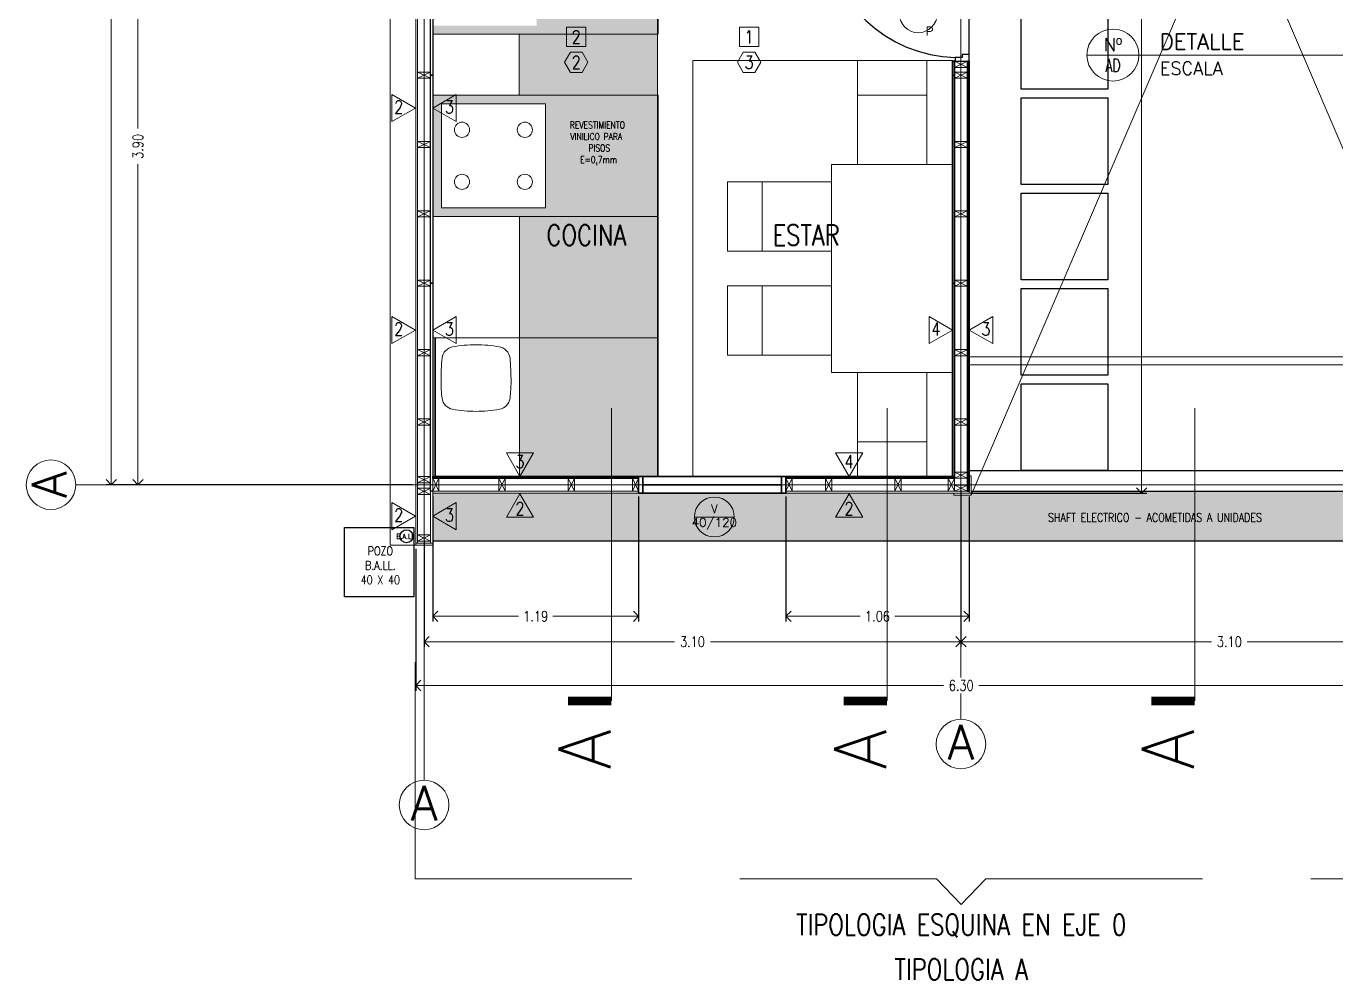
# Model space of a CAD drawing. Header units: metres. Extents: x -2 to 612, y -64 to 156.
# Drawn here: x 455.2 to 462.76, y 20.44 to 25.94 of the extents above; entities that cross this region are included whole.
import ezdxf
from ezdxf.enums import TextEntityAlignment as Align

# ---------------------------------------------------------------- set-up
doc = ezdxf.new("R2010")
doc.units = ezdxf.units.M
doc.header["$LTSCALE"] = 5
doc.header["$MEASUREMENT"] = 0
doc.linetypes.add('CENTER', pattern=[2, 1.25, -0.25, 0.25, -0.25])
doc.linetypes.add('HIDDEN', pattern=[0.375, 0.25, -0.125])
doc.layers.get('0').update_dxf_attribs({"color": 30})
doc.layers.get('DEFPOINTS').update_dxf_attribs({"color": 210})
doc.layers.add('_AUX', color=210, linetype='Continuous', lineweight=18, plot=False)
for name, color, linetype, lineweight in [('A-ANNO-DIMS', 3, 'Continuous', 18), ('A-ANNO-SYMB', 3, 'Continuous', 18), ('A-ANNO-TEXT', 3, 'Continuous', 18), ('A-DETL-MBND', 3, 'Continuous', 18), ('A-DETL-MCUT', 4, 'Continuous', 25), ('A-DOOR-FULL', 4, 'Continuous', 25), ('A-DOOR-SYMB', 3, 'Continuous', 18), ('A-ELEV-IDEN', 3, 'Continuous', 18), ('A-ELEV-MBE1', 7, 'Continuous', 35), ('A-ELEV-MBE2', 4, 'Continuous', 25), ('A-FLOR-PATT', 8, 'Continuous', 18), ('A-FURN', 8, 'Continuous', 18), ('A-SECT-MCUT', 7, 'Continuous', 35), ('A-WALL-PATT', 8, 'Continuous', 18), ('A-WALL-STUD', 3, 'Continuous', 18)]:
    doc.layers.add(name, color=color, linetype=linetype, lineweight=lineweight)
doc.styles.add('E-ROMANS', font='romans.shx', dxfattribs={"width": 0.8})
doc.dimstyles.new('E-0050_ARW_12', dxfattribs={"dimscale": 0.001, "dimtxt": 60, "dimasz": 60, "dimexe": 30, "dimexo": 20, "dimgap": 30, "dimtad": 0, "dimzin": 0, "dimdsep": 46, "dimtxsty": 'E-ROMANS', "dimblk": 'OPEN90', "dimcen": 30, "dimclrd": 256, "dimclre": 256, "dimclrt": 256, "dimadec": 0, "dimazin": 0, "dimtfac": 1, "dimtmove": 1, "dimatfit": 3, "dimldrblk": 'OPEN90', "dimfxl": 1, "dimtfill": 1, "dimtolj": 1, "dimtzin": 0, "dimlwd": -1, "dimarcsym": 0})

# ---------------------------------------------------------------- blocks, each defined once
blk = doc.blocks.new('_Open90')
at = {"color": 0, "linetype": 'ByBlock', "lineweight": -2}
for p, q in [((0, 0), (-1, 0)), ((-0.5, 0.5), (0, 0)), ((0, 0), (-0.5, -0.5))]:
    blk.add_line(p, q, dxfattribs=at)
blk = doc.blocks.new('*D1153')
at = {"layer": 'A-ANNO-DIMS', "lineweight": -2, "transparency": 16777216}
for p, q in [((460.6625, 30.2495), (461.6673, 30.2495)), ((460.6625, 23.2505), (461.6673, 23.2505))]:
    blk.add_line(p, q, dxfattribs=at)
at = {"layer": 'A-ANNO-DIMS', "transparency": 16777216}
for p, q in [((461.6373, 30.1895), (461.6373, 26.8532)), ((461.6373, 23.3105), (461.6373, 26.6469))]:
    blk.add_line(p, q, dxfattribs=at)
at = {"layer": 'DEFPOINTS', "color": 0, "transparency": 16777216}
for p in [(460.6425, 30.2495), (461.6373, 30.2495), (460.6425, 23.2505)]:
    blk.add_point(p, dxfattribs=at)
at = {"layer": 'A-ANNO-DIMS', "transparency": 16777216, "xscale": 0.06, "yscale": 0.06, "zscale": 0.06}
for p, rotation in [((461.6373, 30.2495), 90), ((461.6373, 23.2505), 270)]:
    blk.add_blockref('_Open90', p, dxfattribs=dict(at, rotation=rotation))
at = {"layer": 'A-ANNO-DIMS', "transparency": 16777216, "insert": (461.6373, 26.75), "char_height": 0.06, "attachment_point": 5, "rotation": 90, "style": 'E-ROMANS', "bg_fill": 3, "box_fill_scale": 1.25, "bg_fill_color": 256, "bg_fill_true_color": 13158600, "bg_fill_transparency": 0}
blk.add_mtext('\\A1;7.00', dxfattribs=at)
blk = doc.blocks.new('*D701')
at = {"layer": 'A-ANNO-DIMS', "lineweight": -2, "transparency": 16777216}
for p, q in [((460.595, 23.2665), (460.595, 22.3638)), ((457.498, 22.9785), (457.498, 22.3638))]:
    blk.add_line(p, q, dxfattribs=at)
at = {"layer": 'A-ANNO-DIMS', "transparency": 16777216}
for p, q in [((457.558, 22.3938), (458.9434, 22.3938)), ((460.535, 22.3938), (459.1497, 22.3938))]:
    blk.add_line(p, q, dxfattribs=at)
at = {"layer": 'DEFPOINTS', "color": 0, "transparency": 16777216}
for p in [(460.595, 23.2865), (457.498, 22.9985), (460.595, 22.3938)]:
    blk.add_point(p, dxfattribs=at)
at = {"layer": 'A-ANNO-DIMS', "transparency": 16777216, "xscale": 0.06, "yscale": 0.06, "zscale": 0.06, "rotation": 180}
blk.add_blockref('_Open90', (457.498, 22.3938), dxfattribs=at)
at = {"layer": 'A-ANNO-DIMS', "transparency": 16777216, "xscale": 0.06, "yscale": 0.06, "zscale": 0.06}
blk.add_blockref('_Open90', (460.595, 22.3938), dxfattribs=at)
at = {"layer": 'A-ANNO-DIMS', "transparency": 16777216, "insert": (459.0465, 22.3938), "char_height": 0.06, "attachment_point": 5, "style": 'E-ROMANS', "bg_fill": 3, "box_fill_scale": 1.25, "bg_fill_color": 256, "bg_fill_true_color": 13158600, "bg_fill_transparency": 0}
blk.add_mtext('\\A1;3.10', dxfattribs=at)
blk = doc.blocks.new('*D702')
at = {"layer": 'A-ANNO-DIMS', "lineweight": -2, "transparency": 16777216}
for p, q in [((460.595, 23.2665), (460.595, 22.3638)), ((463.692, 22.9785), (463.692, 22.3638))]:
    blk.add_line(p, q, dxfattribs=at)
at = {"layer": 'A-ANNO-DIMS', "transparency": 16777216}
for p, q in [((460.655, 22.3938), (462.0404, 22.3938)), ((463.632, 22.3938), (462.2467, 22.3938))]:
    blk.add_line(p, q, dxfattribs=at)
at = {"layer": 'DEFPOINTS', "color": 0, "transparency": 16777216}
for p in [(460.595, 23.2865), (463.692, 22.9985), (463.692, 22.3938)]:
    blk.add_point(p, dxfattribs=at)
at = {"layer": 'A-ANNO-DIMS', "transparency": 16777216, "xscale": 0.06, "yscale": 0.06, "zscale": 0.06, "rotation": 180}
blk.add_blockref('_Open90', (460.595, 22.3938), dxfattribs=at)
at = {"layer": 'A-ANNO-DIMS', "transparency": 16777216, "xscale": 0.06, "yscale": 0.06, "zscale": 0.06}
blk.add_blockref('_Open90', (463.692, 22.3938), dxfattribs=at)
at = {"layer": 'A-ANNO-DIMS', "transparency": 16777216, "insert": (462.1435, 22.3938), "char_height": 0.06, "attachment_point": 5, "style": 'E-ROMANS', "bg_fill": 3, "box_fill_scale": 1.25, "bg_fill_color": 256, "bg_fill_true_color": 13158600, "bg_fill_transparency": 0}
blk.add_mtext('\\A1;3.10', dxfattribs=at)
blk = doc.blocks.new('*D1608')
at = {"layer": 'A-ANNO-DIMS', "lineweight": -2, "transparency": 16777216}
for p, q in [((457.4495, 22.9305), (457.4495, 22.1113)), ((463.7445, 22.2557), (463.7445, 22.1113))]:
    blk.add_line(p, q, dxfattribs=at)
at = {"layer": 'A-ANNO-DIMS', "transparency": 16777216}
for p, q in [((457.5095, 22.1413), (460.495, 22.1413)), ((463.6845, 22.1413), (460.699, 22.1413))]:
    blk.add_line(p, q, dxfattribs=at)
at = {"layer": 'DEFPOINTS', "color": 0, "transparency": 16777216}
for p in [(457.4495, 22.9505), (463.7445, 22.2757), (457.4495, 22.1413)]:
    blk.add_point(p, dxfattribs=at)
at = {"layer": 'A-ANNO-DIMS', "transparency": 16777216, "xscale": 0.06, "yscale": 0.06, "zscale": 0.06, "rotation": 180}
blk.add_blockref('_Open90', (457.4495, 22.1413), dxfattribs=at)
at = {"layer": 'A-ANNO-DIMS', "transparency": 16777216, "xscale": 0.06, "yscale": 0.06, "zscale": 0.06}
blk.add_blockref('_Open90', (463.7445, 22.1413), dxfattribs=at)
at = {"layer": 'A-ANNO-DIMS', "transparency": 16777216, "insert": (460.597, 22.1413), "char_height": 0.06, "attachment_point": 5, "style": 'E-ROMANS', "bg_fill": 3, "box_fill_scale": 1.25, "bg_fill_color": 256, "bg_fill_true_color": 13158600, "bg_fill_transparency": 0}
blk.add_mtext('\\A1;6.30', dxfattribs=at)
blk = doc.blocks.new('*D1569')
at = {"layer": 'A-ANNO-DIMS', "lineweight": -2, "transparency": 16777216}
for p, q in [((457.5475, 23.2305), (457.5475, 22.5105)), ((458.7355, 23.2305), (458.7355, 22.5105))]:
    blk.add_line(p, q, dxfattribs=at)
at = {"layer": 'A-ANNO-DIMS', "transparency": 16777216}
for p, q in [((457.6075, 22.5405), (458.043, 22.5405)), ((458.6755, 22.5405), (458.2401, 22.5405))]:
    blk.add_line(p, q, dxfattribs=at)
at = {"layer": 'DEFPOINTS', "color": 0, "transparency": 16777216}
for p in [(457.5475, 23.2505), (458.7355, 23.2505), (458.7355, 22.5405)]:
    blk.add_point(p, dxfattribs=at)
at = {"layer": 'A-ANNO-DIMS', "transparency": 16777216, "xscale": 0.06, "yscale": 0.06, "zscale": 0.06, "rotation": 180}
blk.add_blockref('_Open90', (457.5475, 22.5405), dxfattribs=at)
at = {"layer": 'A-ANNO-DIMS', "transparency": 16777216, "xscale": 0.06, "yscale": 0.06, "zscale": 0.06}
blk.add_blockref('_Open90', (458.7355, 22.5405), dxfattribs=at)
at = {"layer": 'A-ANNO-DIMS', "transparency": 16777216, "insert": (458.1415, 22.5405), "char_height": 0.06, "attachment_point": 5, "style": 'E-ROMANS', "bg_fill": 3, "box_fill_scale": 1.25, "bg_fill_color": 256, "bg_fill_true_color": 13158600, "bg_fill_transparency": 0}
blk.add_mtext('\\A1;1.19', dxfattribs=at)
blk = doc.blocks.new('*D933')
at = {"layer": 'A-ANNO-DIMS', "lineweight": -2, "transparency": 16777216}
for p, q in [((459.5855, 23.2305), (459.5855, 22.5105)), ((460.6425, 23.2305), (460.6425, 22.5105))]:
    blk.add_line(p, q, dxfattribs=at)
at = {"layer": 'A-ANNO-DIMS', "transparency": 16777216}
for p, q in [((459.6455, 22.5405), (460.0143, 22.5405)), ((460.5825, 22.5405), (460.2137, 22.5405))]:
    blk.add_line(p, q, dxfattribs=at)
at = {"layer": 'DEFPOINTS', "color": 0, "transparency": 16777216}
for p in [(459.5855, 23.2505), (460.6425, 23.2505), (460.6425, 22.5405)]:
    blk.add_point(p, dxfattribs=at)
at = {"layer": 'A-ANNO-DIMS', "transparency": 16777216, "xscale": 0.06, "yscale": 0.06, "zscale": 0.06, "rotation": 180}
blk.add_blockref('_Open90', (459.5855, 22.5405), dxfattribs=at)
at = {"layer": 'A-ANNO-DIMS', "transparency": 16777216, "xscale": 0.06, "yscale": 0.06, "zscale": 0.06}
blk.add_blockref('_Open90', (460.6425, 22.5405), dxfattribs=at)
at = {"layer": 'A-ANNO-DIMS', "transparency": 16777216, "insert": (460.114, 22.5405), "char_height": 0.06, "attachment_point": 5, "style": 'E-ROMANS', "bg_fill": 3, "box_fill_scale": 1.25, "bg_fill_color": 256, "bg_fill_true_color": 13158600, "bg_fill_transparency": 0}
blk.add_mtext('\\A1;1.06', dxfattribs=at)
blk = doc.blocks.new('*D1336')
at = {"layer": 'A-ANNO-DIMS', "lineweight": -2, "transparency": 16777216}
for p, q in [((457.4405, 27.202), (455.8167, 27.202)), ((457.4295, 23.299), (455.8167, 23.299))]:
    blk.add_line(p, q, dxfattribs=at)
at = {"layer": 'A-ANNO-DIMS', "transparency": 16777216}
for p, q in [((455.8467, 27.142), (455.8467, 25.3537)), ((455.8467, 23.359), (455.8467, 25.1474))]:
    blk.add_line(p, q, dxfattribs=at)
at = {"layer": 'DEFPOINTS', "color": 0, "transparency": 16777216}
for p in [(455.8467, 27.202), (457.4605, 27.202), (457.4495, 23.299)]:
    blk.add_point(p, dxfattribs=at)
at = {"layer": 'A-ANNO-DIMS', "transparency": 16777216, "xscale": 0.06, "yscale": 0.06, "zscale": 0.06}
for p, rotation in [((455.8467, 27.202), 90), ((455.8467, 23.299), 270)]:
    blk.add_blockref('_Open90', p, dxfattribs=dict(at, rotation=rotation))
at = {"layer": 'A-ANNO-DIMS', "transparency": 16777216, "insert": (455.8467, 25.2505), "char_height": 0.06, "attachment_point": 5, "rotation": 90, "style": 'E-ROMANS', "bg_fill": 3, "box_fill_scale": 1.25, "bg_fill_color": 256, "bg_fill_true_color": 13158600, "bg_fill_transparency": 0}
blk.add_mtext('\\A1;3.90', dxfattribs=at)
blk = doc.blocks.new('*D1338')
at = {"layer": 'A-ANNO-DIMS', "lineweight": -2, "transparency": 16777216}
for p, q in [((457.4295, 30.201), (455.6632, 30.201)), ((457.4295, 23.299), (455.6632, 23.299))]:
    blk.add_line(p, q, dxfattribs=at)
at = {"layer": 'A-ANNO-DIMS', "transparency": 16777216}
for p, q in [((455.6932, 30.141), (455.6932, 26.852)), ((455.6932, 23.359), (455.6932, 26.648))]:
    blk.add_line(p, q, dxfattribs=at)
at = {"layer": 'DEFPOINTS', "color": 0, "transparency": 16777216}
for p in [(457.4495, 30.201), (455.6932, 23.299), (457.4495, 23.299)]:
    blk.add_point(p, dxfattribs=at)
at = {"layer": 'A-ANNO-DIMS', "transparency": 16777216, "xscale": 0.06, "yscale": 0.06, "zscale": 0.06}
for p, rotation in [((455.6932, 30.201), 90), ((455.6932, 23.299), 270)]:
    blk.add_blockref('_Open90', p, dxfattribs=dict(at, rotation=rotation))
at = {"layer": 'A-ANNO-DIMS', "transparency": 16777216, "insert": (455.6932, 26.75), "char_height": 0.06, "attachment_point": 5, "rotation": 90, "style": 'E-ROMANS', "bg_fill": 3, "box_fill_scale": 1.25, "bg_fill_color": 256, "bg_fill_true_color": 13158600, "bg_fill_transparency": 0}
blk.add_mtext('\\A1;6.90', dxfattribs=at)
blk = doc.blocks.new('ytui')
for p, q in [((-240.4633, 148.8861), (-240.4633, 150.1861)), ((-240.4633, 150.1861), (-239.7633, 150.1861)), ((-239.7633, 148.8861), (-239.7633, 150.1861)), ((-239.7633, 148.8861), (-240.4633, 148.8861))]:
    blk.add_line(p, q)
blk = doc.blocks.new('UGUI')
for p, q in [((-243.4605, 127.8342), (-243.4605, 129.1342)), ((-242.7605, 129.1342), (-243.4605, 129.1342)), ((-242.7605, 127.8342), (-242.7605, 129.1342)), ((-242.7605, 127.8342), (-243.4605, 127.8342))]:
    blk.add_line(p, q)
blk = doc.blocks.new('IO')
for p, q in [((-242.3043, 128.3342), (-242.3043, 129.1342)), ((-241.5043, 129.1342), (-242.3043, 129.1342)), ((-241.5043, 128.3342), (-241.5043, 129.1342))]:
    blk.add_line(p, q)

msp = doc.modelspace()

# ---------------------------------------------------------------- hatches: boundary and pattern name
at = {"layer": 'A-FLOR-PATT'}
h = msp.add_hatch(dxfattribs=at)
h.set_pattern_fill('DOTS', color=256, scale=0.02, style=0)
h.set_pattern_definition([(0, (0, 0), (0.015875, 0.03175), [0, -0.03175])])
h.paths.add_polyline_path([(458.84453, 27.15453), (457.54753, 27.15453), (457.54753, 26.65454), (458.14807, 26.65454), (458.14807, 26.59752), (457.54753, 26.59752), (457.54753, 24.14654), (458.04753, 24.14654), (458.04753, 23.34654), (458.84453, 23.34654)])
h.paths.add_polyline_path([(457.59753, 24.89654), (458.19753, 24.89654), (458.19753, 25.49654), (457.59753, 25.49654)], flags=16)
h.paths.add_polyline_path([(458.04698, 25.89752), (457.54753, 25.89752), (457.54753, 25.54655), (458.04698, 25.54655)], flags=16)
h.paths.add_polyline_path([(458.14753, 26.54752), (457.54753, 26.54752), (457.54753, 25.94752), (458.14753, 25.94752)], flags=16)
h.paths.add_polyline_path([(458.04752, 24.84654), (457.54753, 24.84654), (457.54753, 24.14654), (458.04752, 24.14654)], flags=16)
h = msp.add_hatch(dxfattribs=at)
h.set_pattern_fill('BRASS', color=256, scale=0.01, angle=45, style=0)
h.set_pattern_definition([(45, (0, 0), (-0.044901281, 0.044901281), []), (45, (-0.02245, 0.02245), (-0.044901281, 0.044901281), [0.03175, -0.015875])])
h.paths.add_polyline_path([(463.64252, 23.26153), (460.66297, 23.26154), (460.65352, 23.23954), (460.55352, 23.23954), (460.55352, 23.25054), (459.58553, 23.25054), (459.56053, 23.25054), (458.73553, 23.25054), (457.54753, 23.25054), (457.54753, 22.97358), (463.64253, 22.97353)])

# ---------------------------------------------------------------- linework, layer by layer
at = {"layer": '_AUX'}
for points in [[(458.84453, 27.15453), (457.54753, 27.15453), (457.54753, 26.65454), (458.14807, 26.65454), (458.14807, 26.59752), (457.54753, 26.59752), (457.54753, 24.14654), (458.04753, 24.14654), (458.04753, 23.34654), (458.84453, 23.34654)], [(458.04698, 25.89752), (457.54753, 25.89752), (457.54753, 25.54655), (458.04698, 25.54655)], [(457.59753, 24.89654), (458.19753, 24.89654), (458.19753, 25.49654), (457.59753, 25.49654)], [(458.04752, 24.84654), (457.54753, 24.84654), (457.54753, 24.14654), (458.04752, 24.14654)]]:
    msp.add_lwpolyline(points, close=True, dxfattribs=at)
at = {"layer": 'A-ANNO-SYMB'}
for p, q in [((457.49803, 33.61894), (457.49803, 21.59535)), ((460.59502, 33.22033), (460.59502, 21.94692)), ((460.54752, 25.74654), (459.04752, 25.74654)), ((459.04752, 23.34654), (459.04752, 25.74654)), ((459.99752, 25.54654), (459.99752, 25.74654)), ((460.39752, 25.74654), (459.99752, 25.74654)), ((460.39752, 25.54654), (460.39752, 25.74654)), ((460.54752, 23.34654), (460.54752, 25.74654)), ((459.24752, 24.64654), (459.24752, 25.04654)), ((459.44752, 25.04654), (459.24752, 25.04654)), ((458.04752, 24.84654), (458.84752, 24.84654)), ((458.84752, 24.84654), (458.84751, 24.14654)), ((459.44752, 24.64654), (459.24752, 24.64654)), ((459.24752, 24.04654), (459.24752, 24.44654)), ((459.24752, 24.44654), (459.44752, 24.44654)), ((458.04751, 24.14654), (458.84751, 24.14654)), ((459.44752, 24.04654), (459.24752, 24.04654)), ((459.99752, 23.54654), (459.99752, 23.34654)), ((460.39752, 23.54654), (460.39752, 23.34654)), ((478.32254, 23.29904), (455.48822, 23.29904)), ((460.54752, 23.34654), (459.04752, 23.34654)), ((460.39752, 23.34654), (459.99752, 23.34654))]:
    msp.add_line(p, q, dxfattribs=at)
for centre in [(455.3452, 23.29904), (460.59502, 21.8039), (457.49803, 21.45232)]:
    msp.add_circle(centre, 0.14303, dxfattribs=at)
at = {"layer": 'A-ANNO-TEXT'}
for points in [[(458.31938, 25.9383), (458.43188, 25.9383), (458.43188, 25.8258), (458.31938, 25.8258)], [(459.3167, 25.9383), (459.4292, 25.9383), (459.4292, 25.8258), (459.3167, 25.8258)], [(458.40929, 25.67713), (458.44295, 25.73544), (458.40929, 25.79374), (458.34196, 25.79374), (458.3083, 25.73544), (458.34196, 25.67713)], [(459.40661, 25.67713), (459.44028, 25.73544), (459.40661, 25.79374), (459.33928, 25.79374), (459.30562, 25.73544), (459.33928, 25.67713)], [(457.54753, 25.47183), (457.68339, 25.55026), (457.68339, 25.39339)], [(457.54753, 24.19132), (457.68339, 24.26976), (457.68339, 24.11288)], [(460.54752, 24.19132), (460.41166, 24.26976), (460.41166, 24.11288)], [(458.05092, 23.34654), (458.12936, 23.48241), (457.97248, 23.4824)], [(459.94988, 23.34654), (460.02832, 23.48241), (459.87144, 23.4824)], [(457.44853, 23.11821), (457.31267, 23.19664), (457.31267, 23.03977)]]:
    msp.add_lwpolyline(points, close=True, dxfattribs=at)
at = {"layer": 'A-ANNO-TEXT', "linetype": 'HIDDEN'}
msp.add_lwpolyline([(457.44551, 22.27566), (457.44551, 21.02594), (460.45356, 21.02594), (460.59658, 20.87778), (460.73961, 21.02594), (463.74455, 21.02594), (463.74455, 22.27566)], dxfattribs=at)
at = {"layer": 'A-DETL-MBND'}
msp.add_line((457.44953, 22.95054), (457.44953, 22.96154), dxfattribs=at)
for points in [[(457.46053, 26.88654), (457.46053, 22.96154), (457.44953, 22.96154), (457.44953, 26.86154)], [(457.46053, 22.96154), (457.53553, 22.96154), (457.53553, 22.97354), (457.46053, 22.97354)], [(457.44953, 22.96154), (457.54753, 22.96154), (457.54753, 22.95054), (457.44953, 22.95054)]]:
    msp.add_lwpolyline(points, dxfattribs=at)
for points in [[(460.65352, 23.35054), (460.64252, 23.35054), (460.64252, 23.25054), (460.65352, 23.25054)], [(457.53553, 22.96154), (457.53553, 23.26154), (457.54753, 23.26154), (457.54753, 22.96154)], [(458.73553, 23.26154), (458.73553, 23.25054), (457.54753, 23.25054), (457.54753, 23.26154)], [(460.64252, 23.26154), (460.64252, 23.25054), (459.58553, 23.25054), (459.58553, 23.26154)], [(460.65352, 23.23954), (460.65352, 23.25054), (460.55352, 23.25054), (460.55352, 23.23954)]]:
    msp.add_lwpolyline(points, close=True, dxfattribs=at)
at = {"layer": 'A-DETL-MCUT'}
for points in [[(457.54753, 26.01155), (457.54753, 25.66154), (457.53553, 25.66154), (457.53553, 26.88654)], [(457.54753, 23.26154), (457.54753, 23.26154), (457.53553, 23.26154), (457.53553, 24.46154), (457.54753, 24.46154), (457.54753, 23.33654)]]:
    msp.add_lwpolyline(points, dxfattribs=at)
msp.add_lwpolyline([(457.53553, 24.46154), (457.53553, 25.66154), (457.54753, 25.66154), (457.54753, 24.46154)], close=True, dxfattribs=at)
at = {"layer": 'A-DOOR-FULL', "linetype": 'CENTER'}
msp.add_arc((460.57997, 26.53886), 0.77529, 184.404655, 268.71036, dxfattribs=at)
at = {"layer": 'A-DOOR-SYMB'}
msp.add_circle((460.3493, 26.01452), 0.10875, dxfattribs=at)
at = {"layer": 'A-ELEV-IDEN'}
for p, q in [((460.65352, 30.26054), (463.64252, 23.26153)), ((460.65352, 23.23954), (463.64253, 30.20104))]:
    msp.add_line(p, q, dxfattribs=at)
for points in [[(457.44953, 30.47255), (457.30152, 30.47255), (457.30152, 22.95054), (457.44953, 22.95054)], [(458.84453, 27.15453), (458.84453, 23.34654)]]:
    msp.add_lwpolyline(points, dxfattribs=at)
at = {"layer": 'A-ELEV-MBE1'}
for p, q in [((458.73553, 23.34654), (459.58553, 23.34654)), ((458.73553, 23.25054), (459.58553, 23.25054))]:
    msp.add_line(p, q, dxfattribs=at)
at = {"layer": 'A-ELEV-MBE1', "linetype": 'Continuous'}
msp.add_line((458.76053, 23.29904), (459.56002, 23.29904), dxfattribs=at)
at = {"layer": 'A-ELEV-MBE1'}
for points in [[(458.73553, 23.34654), (458.76053, 23.34654), (458.76053, 23.25054), (458.73553, 23.25054)], [(459.56052, 23.34654), (459.58552, 23.34654), (459.58553, 23.25054), (459.56053, 23.25054)]]:
    msp.add_lwpolyline(points, close=True, dxfattribs=at)
at = {"layer": 'A-ELEV-MBE2'}
msp.add_line((460.64252, 25.78154), (460.64252, 26.50154), dxfattribs=at)
at = {"layer": 'A-ELEV-MBE2', "ltscale": 0.05}
msp.add_lwpolyline([(457.03874, 23.05322), (457.43874, 23.05322), (457.43874, 22.65322), (457.03874, 22.65322)], close=True, dxfattribs=at)
msp.add_circle((457.39677, 23.0017), 0.0375, dxfattribs=at)
at = {"layer": 'A-FURN'}
for p, q in [((460.39752, 25.14654), (460.39752, 25.54654)), ((460.54752, 25.14654), (459.84752, 25.14654)), ((459.84752, 25.14654), (459.84752, 23.94654)), ((460.54752, 23.94654), (460.54752, 25.14654)), ((459.84752, 24.64654), (459.44752, 24.64654)), ((459.44752, 24.04654), (459.44752, 24.44654)), ((459.44752, 24.44654), (459.84752, 24.44654)), ((457.54752, 23.34654), (457.54753, 24.14654)), ((457.54753, 24.14654), (458.04753, 24.14654)), ((458.04753, 24.14654), (458.04752, 23.34654)), ((459.84752, 24.04654), (459.44752, 24.04654)), ((459.84752, 23.94654), (460.54752, 23.94654)), ((460.39752, 23.94654), (460.39752, 23.54654)), ((458.04752, 23.34654), (457.54752, 23.34654))]:
    msp.add_line(p, q, dxfattribs=at)
at = {"layer": 'A-FURN', "linetype": 'Continuous'}
msp.add_line((458.64325, 23.31166), (458.64325, 23.31166), dxfattribs=at)
at = {"layer": 'A-FURN'}
for points in [[(457.54753, 25.89752), (457.54753, 25.54655), (458.04698, 25.54655), (458.04698, 25.89752)], [(458.19753, 25.49654), (458.19753, 24.89654), (457.59753, 24.89654), (457.59753, 25.49654)], [(457.54753, 24.14654), (458.04752, 24.14654), (458.04752, 24.84654), (457.54753, 24.84654)]]:
    msp.add_lwpolyline(points, close=True, dxfattribs=at)
for points in [[(460.39752, 25.54654), (459.99752, 25.54654), (459.99752, 25.14654)], [(459.44752, 24.64654), (459.44752, 25.04654), (459.84752, 25.04654)], [(460.39752, 23.54654), (459.99752, 23.54654), (459.99752, 23.94654)]]:
    msp.add_lwpolyline(points, dxfattribs=at)
for centre in [(457.71664, 25.34654), (458.0793, 25.34654), (457.71664, 25.04654), (458.0793, 25.04654)]:
    msp.add_circle(centre, 0.04376, dxfattribs=at)
for centre, radius, start, end in [((457.79753, 23.35654), 0.75, 90, 100.381239), ((457.79753, 23.35654), 0.75, 90, 100.381239), ((457.79753, 23.35654), 0.75, 79.618761, 90), ((457.79753, 23.35654), 0.75, 79.618761, 90), ((459.15742, 23.89358), 1.56189, 174.991656, 180.001297), ((459.15742, 23.89358), 1.56189, 174.991656, 180.001297), ((457.6759, 24.02049), 0.075, 100.381239, 172.769996), ((457.6759, 24.02049), 0.075, 100.381239, 172.769996), ((457.91916, 24.02049), 0.075, 7.230004, 79.618761), ((457.91916, 24.02049), 0.075, 7.230004, 79.618761), ((456.43764, 23.89358), 1.56189, 359.998703, 5.008344), ((456.43764, 23.89358), 1.56189, 359.998703, 5.008344), ((458.34553, 23.89354), 0.75, 180, 187.230004), ((458.34553, 23.89354), 0.75, 180, 187.230004), ((457.24953, 23.89354), 0.75, 352.769996, 0), ((457.24953, 23.89354), 0.75, 352.769996, 0), ((457.6759, 23.80859), 0.075, 187.230004, 259.618761), ((457.6759, 23.80859), 0.075, 187.230004, 259.618761), ((457.79753, 24.47254), 0.75, 259.618761, 270), ((457.79753, 24.47254), 0.75, 259.618761, 270), ((457.79753, 24.47254), 0.75, 270, 280.381239), ((457.79753, 24.47254), 0.75, 270, 280.381239), ((457.91916, 23.80859), 0.075, 280.381239, 352.769996), ((457.91916, 23.80859), 0.075, 280.381239, 352.769996)]:
    msp.add_arc(centre, radius, start, end, dxfattribs=at)
at = {"layer": 'A-SECT-MCUT'}
msp.add_line((457.56252, 23.34654), (457.56253, 24.14654), dxfattribs=at)
for points in [[(460.54752, 25.66154), (460.55752, 25.66154), (460.55752, 25.74154), (460.54752, 25.74154)], [(460.64252, 25.66154), (460.63252, 25.66154), (460.63252, 25.74154), (460.64252, 25.74154)], [(460.55752, 25.66154), (460.55752, 24.46154), (460.54752, 24.46154), (460.54752, 25.66154)], [(460.64252, 25.66154), (460.64252, 24.46154), (460.63252, 24.46154), (460.63252, 25.66154)], [(460.55752, 24.46154), (460.55752, 23.34654), (460.54752, 23.34654), (460.54752, 24.46154)], [(460.64252, 24.46154), (460.64252, 23.26154), (460.63252, 23.26154), (460.63252, 24.46154)], [(457.54752, 23.34654), (458.73553, 23.34654), (458.73553, 23.33654), (457.54752, 23.33654)], [(459.58553, 23.34654), (460.55752, 23.34654), (460.55752, 23.33654), (459.58553, 23.33654)]]:
    msp.add_lwpolyline(points, close=True, dxfattribs=at)
at = {"layer": 'A-WALL-PATT', "ltscale": 0.1}
for p, q in [((460.59502, 25.63654), (460.59502, 25.28654)), ((460.59502, 25.23654), (460.59502, 24.88654)), ((460.59502, 24.83654), (460.59502, 24.48654)), ((460.59502, 24.43654), (460.59502, 24.08654)), ((460.59502, 24.03654), (460.59502, 23.68654)), ((460.59502, 23.63654), (460.59502, 23.37254))]:
    msp.add_line(p, q, dxfattribs=at)

# ---------------------------------------------------------------- block references
at = {"layer": 'A-ANNO-SYMB', "xscale": -1, "rotation": 270}
for name, p in [('UGUI', (329.71333, 269.35797)), ('ytui', (308.6614, 265.30989)), ('IO', (329.71333, 265.65085))]:
    msp.add_blockref(name, p, dxfattribs=at)

# ---------------------------------------------------------------- texts
at = {"layer": 'A-ANNO-TEXT', "char_height": 0.075, "attachment_point": 5, "style": 'E-ROMANS'}
for s, insert, rotation in [('\\pi-0.45,l0.45,t0.45;2', (458.37563, 25.88205), 0.000475), ('\\pi-0.45,l0.45,t0.45;1', (459.37295, 25.88205), 0.000475), ('\\pi-0.45,l0.45,t0.45;2', (458.37563, 25.73544), 0.000475), ('\\pi-0.45,l0.45,t0.45;3', (459.37295, 25.73544), 0.000475), ('\\pi-0.45,l0.45,t0.45;3', (457.64443, 25.47748), 359.999525), ('\\pi-0.45,l0.45,t0.45;3', (457.64443, 24.19698), 359.999525), ('\\pi-0.45,l0.45,t0.45;4', (460.45062, 24.19698), 0.000475), ('\\pi-0.45,l0.45,t0.45;3', (458.05092, 23.43229), 0.000475), ('\\pi-0.45,l0.45,t0.45;4', (459.94988, 23.43229), 0.000475), ('\\pi-0.45,l0.45,t0.45;2', (457.35162, 23.12386), 0.000475)]:
    msp.add_mtext(s, dxfattribs=dict(at, insert=insert, rotation=rotation))
at = {"layer": 'A-ANNO-TEXT', "style": 'E-ROMANS'}
for s, insert, char_height, attachment_point in [('\\pi-0.17143;REVESTIMIENTO\\P\\pi-0.16838;VINILICO PARA \\P\\pi-0.064;PISOS\\P\\pi-0.112;E=0,7mm', (458.51006, 25.14208), 0.04, 7), ('\\pi-0.36,l0.36,t0.36;COCINA', (458.43439, 24.7386), 0.12, 5), ('\\pi-0.36,l0.36,t0.36;ESTAR', (459.70191, 24.7386), 0.12, 5), ('\\pi-0.09,l0.09,t0.09;B.A.LL.', (457.39677, 23.0017), 0.03, 5), ('\\pi-0.15,l0.15,t0.15;POZO\\PB.A.LL.\\P40 X 40', (457.24585, 22.83388), 0.05, 5), ('\\pi-0.36,l0.36,t0.36;TIPOLOGIA ESQUINA EN EJE 0', (460.59658, 20.75604), 0.12, 5), ('\\pi-0.36,l0.36,t0.36;TIPOLOGIA A', (460.59658, 20.50398), 0.12, 5)]:
    msp.add_mtext(s, dxfattribs=dict(at, insert=insert, char_height=char_height, attachment_point=attachment_point))
msp.add_attdef('P', text='P', height=0.05, dxfattribs=at).set_placement((460.41499, 25.8751), align=Align.BOTTOM_CENTER)
for tag, p, s, height in [('DETALLE', (461.74247, 25.80952), 'D E T A L L E   T I P O', 0.0899388), ('ESCALA', (461.74247, 25.66357), 'E s c a l a   1 : 1 0 0', 0.074949)]:
    msp.add_attdef(tag, p, s, height=height, dxfattribs=at)
msp.add_attdef('A', text='0.00', height=0.2, rotation=90, dxfattribs=at).set_placement((455.33406, 23.29904), align=Align.MIDDLE_CENTER)
for p in [(460.59502, 21.81503), (457.49803, 21.46346)]:
    msp.add_attdef('A', text='0.00', height=0.2, dxfattribs=at).set_placement(p, align=Align.MIDDLE_CENTER)
for p in [(458.42339, 21.65756), (460.01339, 21.65756), (461.78868, 21.65756)]:
    msp.add_attdef('A', text='CORTE', height=0.299796, rotation=90, dxfattribs=at).set_placement(p, align=Align.MIDDLE_LEFT)

# ---------------------------------------------------------------- next in the draw order: dimensions: what is measured, and where the dimension line sits
at = {"layer": 'A-ANNO-DIMS'}
dim = msp.add_linear_dim(base=(461.63726, 30.24954), p1=(460.64252, 23.25054), p2=(460.64252, 30.24954), angle=90, dimstyle='E-0050_ARW_12', dxfattribs=at)
dim.commit()
dim.dimension.update_dxf_attribs({"geometry": '*D1153', "text_midpoint": (461.63726, 26.75004)})
dim = msp.add_linear_dim(base=(460.59502, 22.39378), p1=(457.49803, 22.99854), p2=(460.59502, 23.28654), dimstyle='E-0050_ARW_12', dxfattribs=at)
dim.commit()
dim.dimension.update_dxf_attribs({"geometry": '*D701', "text_midpoint": (459.04653, 22.39378)})

# ---------------------------------------------------------------- next in the draw order: linework, layer by layer
at = {"layer": 'A-ANNO-SYMB'}
msp.add_lwpolyline([(461.32205, 25.77758), (463.53035, 25.77758)], dxfattribs=at)
msp.add_circle((461.47205, 25.77758), 0.15, dxfattribs=at)
at = {"layer": 'A-ANNO-TEXT'}
msp.add_lwpolyline([(460.64252, 24.19132), (460.77838, 24.26976), (460.77838, 24.11288)], close=True, dxfattribs=at)
at = {"layer": 'A-DOOR-FULL', "linetype": 'CENTER'}
msp.add_lwpolyline([(460.56252, 25.76376), (460.56252, 25.74154), (460.64252, 25.74154), (460.64252, 25.78154), (460.60252, 25.78154), (460.60252, 25.76376), (460.56252, 25.76376)], dxfattribs=at)
at = {"layer": 'A-DOOR-SYMB'}
msp.add_lwpolyline([(459.05753, 23.11298), (459.28753, 23.11298)], dxfattribs=at)
msp.add_circle((459.17253, 23.11298), 0.115, dxfattribs=at)
at = {"layer": 'A-ELEV-IDEN'}
for p, q in [((460.63252, 24.03655), (463.64253, 24.03656)), ((460.63252, 23.99155), (463.64253, 23.99156))]:
    msp.add_line(p, q, dxfattribs=at)
at = {"layer": 'A-ELEV-MBE2'}
msp.add_line((460.64252, 23.38154), (463.64252, 23.38153), dxfattribs=at)
for points in [[(460.94253, 26.08154), (461.44253, 26.08154), (461.44253, 25.58154), (460.94253, 25.58154), (460.94253, 26.08154)], [(460.94253, 25.53154), (461.44253, 25.53154), (461.44253, 25.03154), (460.94253, 25.03154), (460.94253, 25.53154)], [(460.94253, 24.98154), (461.44253, 24.98154), (461.44253, 24.48154), (460.94253, 24.48154), (460.94253, 24.98154)], [(460.94253, 24.43154), (461.44253, 24.43154), (461.44253, 23.93154), (460.94253, 23.93154), (460.94253, 24.43154)], [(460.94253, 23.88154), (461.44253, 23.88154), (461.44253, 23.38154), (460.94253, 23.38154), (460.94253, 23.88154)]]:
    msp.add_lwpolyline(points, dxfattribs=at)
at = {"layer": 'A-WALL-PATT', "ltscale": 0.1}
for p, q in [((457.57153, 23.29904), (457.92252, 23.29904)), ((457.97252, 23.29904), (458.32252, 23.29904)), ((458.37252, 23.29904), (458.69953, 23.29904)), ((459.62153, 23.29904), (459.80752, 23.29904)), ((459.85752, 23.29904), (460.20752, 23.29904)), ((460.25752, 23.29904), (460.52152, 23.29904)), ((457.49803, 23.24354), (457.49803, 23.00954))]:
    msp.add_line(p, q, dxfattribs=at)
at = {"layer": 'A-WALL-STUD'}
for p, q in [((460.63252, 25.74154), (460.55752, 25.70554)), ((460.55752, 25.74154), (460.63252, 25.70554)), ((460.63252, 25.67954), (460.55752, 25.64354)), ((460.55752, 25.67954), (460.63252, 25.64354)), ((460.63252, 25.27954), (460.55752, 25.24354)), ((460.55752, 25.27954), (460.63252, 25.24354)), ((460.63252, 24.87954), (460.55752, 24.84354)), ((460.55752, 24.87954), (460.63252, 24.84354)), ((460.63252, 24.47954), (460.55752, 24.44354)), ((460.55752, 24.47954), (460.63252, 24.44354)), ((460.63252, 24.07954), (460.55752, 24.04354)), ((460.55752, 24.07954), (460.63252, 24.04354)), ((460.55752, 23.67954), (460.63252, 23.64354)), ((460.63252, 23.67954), (460.55752, 23.64354)), ((460.55752, 23.37254), (460.63252, 23.33654)), ((460.63252, 23.37254), (460.55752, 23.33654))]:
    msp.add_line(p, q, dxfattribs=at)
for points in [[(460.63252, 25.74154), (460.55752, 25.74154), (460.55752, 25.70554), (460.63252, 25.70554)], [(460.63252, 25.67954), (460.55752, 25.67954), (460.55752, 25.64354), (460.63252, 25.64354)], [(460.63252, 25.27954), (460.55752, 25.27954), (460.55752, 25.24354), (460.63252, 25.24354)], [(460.63252, 24.87954), (460.55752, 24.87954), (460.55752, 24.84354), (460.63252, 24.84354)], [(460.63252, 24.47954), (460.55752, 24.47954), (460.55752, 24.44354), (460.63252, 24.44354)], [(460.63252, 24.07954), (460.55752, 24.07954), (460.55752, 24.04354), (460.63252, 24.04354)], [(460.55752, 23.67954), (460.63252, 23.67954), (460.63252, 23.64354), (460.55752, 23.64354)], [(460.55752, 23.37254), (460.63252, 23.37254), (460.63252, 23.33654), (460.55752, 23.33654)]]:
    msp.add_lwpolyline(points, close=True, dxfattribs=at)

# ---------------------------------------------------------------- next in the draw order: texts
at = {"layer": 'A-ANNO-TEXT', "insert": (460.73943, 24.19698), "char_height": 0.075, "attachment_point": 5, "rotation": 359.999525, "style": 'E-ROMANS'}
msp.add_mtext('\\pi-0.45,l0.45,t0.45;3', dxfattribs=at)
at = {"layer": 'A-ANNO-TEXT', "style": 'E-ROMANS'}
for tag, text, height, p in [('Nº', '0', 0.07495, (461.47205, 25.77758)), ('V', 'V', 0.05, (459.17253, 23.12042))]:
    msp.add_attdef(tag, text=text, height=height, dxfattribs=at).set_placement(p, align=Align.BOTTOM_CENTER)
at = {"layer": 'A-ANNO-TEXT', "style": 'E-ROMANS', "width": 0.7}
msp.add_attdef('AD', text='AD', height=0.074949, dxfattribs=at).set_placement((461.47205, 25.75545), align=Align.TOP_CENTER)
at = {"layer": 'A-ANNO-TEXT', "style": 'E-ROMANS'}
msp.add_attdef('40/120', text='xx/xxx', height=0.05, dxfattribs=at).set_placement((459.17253, 23.10702), align=Align.TOP_CENTER)

# ---------------------------------------------------------------- next in the draw order: dimensions: what is measured, and where the dimension line sits
at = {"layer": 'A-ANNO-DIMS'}
dim = msp.add_linear_dim(base=(455.8467, 27.20204), p1=(457.44953, 23.29904), p2=(457.46053, 27.20204), angle=90, dimstyle='E-0050_ARW_12', dxfattribs=at)
dim.commit()
dim.dimension.update_dxf_attribs({"geometry": '*D1336', "text_midpoint": (455.8467, 25.25054)})
dim = msp.add_linear_dim(base=(463.69203, 22.39378), p1=(460.59502, 23.28654), p2=(463.69203, 22.99854), dimstyle='E-0050_ARW_12', dxfattribs=at)
dim.commit()
dim.dimension.update_dxf_attribs({"geometry": '*D702', "text_midpoint": (462.14353, 22.39378)})

# ---------------------------------------------------------------- next in the draw order: linework, layer by layer
at = {"layer": 'A-WALL-PATT', "ltscale": 0.1}
for p, q in [((457.49803, 26.03654), (457.49803, 25.68654)), ((457.49803, 25.63654), (457.49803, 25.28654)), ((457.49803, 25.23654), (457.49803, 24.88654)), ((457.49803, 24.83654), (457.49803, 24.48654)), ((457.49803, 24.43654), (457.49803, 24.08654)), ((457.49803, 24.03654), (457.49803, 23.68654)), ((457.49803, 23.63654), (457.49803, 23.36154)), ((457.49803, 23.27954), (457.49803, 23.31854)), ((460.59502, 23.33654), (460.59502, 23.29754))]:
    msp.add_line(p, q, dxfattribs=at)

# ---------------------------------------------------------------- next in the draw order: texts
at = {"layer": 'A-ANNO-TEXT', "insert": (461.71466, 23.11001), "char_height": 0.05, "attachment_point": 5, "style": 'E-ROMANS'}
msp.add_mtext('\\pi-0.15,l0.15,t0.15;SHAFT ELECTRICO - ACOMETIDAS A UNIDADES', dxfattribs=at)

# ---------------------------------------------------------------- next in the draw order: dimensions: what is measured, and where the dimension line sits
at = {"layer": 'A-ANNO-DIMS'}
dim = msp.add_linear_dim(base=(455.69323, 23.29904), p1=(457.44953, 30.20104), p2=(457.44953, 23.29904), angle=90, dimstyle='E-0050_ARW_12', dxfattribs=at)
dim.commit()
dim.dimension.update_dxf_attribs({"geometry": '*D1338', "text_midpoint": (455.69323, 26.75004)})
dim = msp.add_linear_dim(base=(457.44953, 22.1413), p1=(463.74455, 22.27566), p2=(457.44953, 22.95054), dimstyle='E-0050_ARW_12', dxfattribs=at)
dim.commit()
dim.dimension.update_dxf_attribs({"geometry": '*D1608', "text_midpoint": (460.59704, 22.1413)})

# ---------------------------------------------------------------- next in the draw order: linework, layer by layer
at = {"layer": 'A-ANNO-SYMB'}
msp.add_line((461.94429, 23.74095), (461.94429, 22.05267), dxfattribs=at)
at = {"layer": 'A-ANNO-SYMB', "const_width": 0.05}
for points in [[(458.579, 22.05267), (458.329, 22.05267)], [(460.169, 22.05267), (459.919, 22.05267)], [(461.94429, 22.05267), (461.69429, 22.05267)]]:
    msp.add_lwpolyline(points, dxfattribs=at)
at = {"layer": 'A-ANNO-TEXT'}
for points in [[(457.44853, 25.47183), (457.31267, 25.55026), (457.31267, 25.39339)], [(457.44853, 24.19132), (457.31267, 24.26976), (457.31267, 24.11288)]]:
    msp.add_lwpolyline(points, close=True, dxfattribs=at)
at = {"layer": 'A-WALL-STUD'}
for p, q in [((457.53553, 25.67954), (457.46053, 25.64354)), ((457.46053, 25.67954), (457.53553, 25.64354)), ((457.53553, 25.27954), (457.46053, 25.24354)), ((457.46053, 25.27954), (457.53553, 25.24354)), ((457.53553, 24.87954), (457.46053, 24.84354)), ((457.46053, 24.87954), (457.53553, 24.84354)), ((457.53553, 24.47954), (457.46053, 24.44354)), ((457.46053, 24.47954), (457.53553, 24.44354)), ((457.53553, 24.07954), (457.46053, 24.04354)), ((457.46053, 24.07954), (457.53553, 24.04354)), ((457.53553, 23.67954), (457.46053, 23.64354)), ((457.46053, 23.67954), (457.53553, 23.64354)), ((457.53553, 23.34654), (457.46053, 23.31054)), ((457.46053, 23.34654), (457.53553, 23.31054))]:
    msp.add_line(p, q, dxfattribs=at)
for points in [[(457.53553, 25.67954), (457.46053, 25.67954), (457.46053, 25.64354), (457.53553, 25.64354)], [(457.53553, 25.27954), (457.46053, 25.27954), (457.46053, 25.24354), (457.53553, 25.24354)], [(457.53553, 24.87954), (457.46053, 24.87954), (457.46053, 24.84354), (457.53553, 24.84354)], [(457.53553, 24.47954), (457.46053, 24.47954), (457.46053, 24.44354), (457.53553, 24.44354)], [(457.53553, 24.07954), (457.46053, 24.07954), (457.46053, 24.04354), (457.53553, 24.04354)], [(457.53553, 23.67954), (457.46053, 23.67954), (457.46053, 23.64354), (457.53553, 23.64354)], [(457.53553, 23.34654), (457.46053, 23.34654), (457.46053, 23.31054), (457.53553, 23.31054)]]:
    msp.add_lwpolyline(points, close=True, dxfattribs=at)

# ---------------------------------------------------------------- next in the draw order: texts
at = {"layer": 'A-ANNO-TEXT', "char_height": 0.075, "attachment_point": 5, "rotation": 0.000475, "style": 'E-ROMANS'}
for insert in [(457.35162, 25.47748), (457.35162, 24.19698)]:
    msp.add_mtext('\\pi-0.45,l0.45,t0.45;2', dxfattribs=dict(at, insert=insert))

# ---------------------------------------------------------------- next in the draw order: dimensions: what is measured, and where the dimension line sits
at = {"layer": 'A-ANNO-DIMS'}
for base, p1, p2, picture, middle in [((458.73553, 22.54052), (457.54753, 23.25054), (458.73553, 23.25054), '*D1569', (458.14153, 22.54052)), ((460.64252, 22.54052), (459.58553, 23.25054), (460.64252, 23.25054), '*D933', (460.11403, 22.54052))]:
    dim = msp.add_linear_dim(base=base, p1=p1, p2=p2, dimstyle='E-0050_ARW_12', dxfattribs=at)
    dim.commit()
    dim.dimension.update_dxf_attribs({"geometry": picture, "text_midpoint": middle})

# ---------------------------------------------------------------- next in the draw order: linework, layer by layer
at = {"layer": 'A-ANNO-SYMB'}
for p, q in [((458.579, 23.74095), (458.579, 22.05267)), ((460.169, 23.74095), (460.169, 22.05267))]:
    msp.add_line(p, q, dxfattribs=at)
at = {"layer": 'A-ANNO-TEXT'}
for points in [[(458.05092, 23.24754), (458.12936, 23.11168), (457.97248, 23.11168)], [(459.94988, 23.24754), (460.02832, 23.11168), (459.87144, 23.11168)], [(457.54753, 23.11821), (457.68339, 23.19664), (457.68339, 23.03977)]]:
    msp.add_lwpolyline(points, close=True, dxfattribs=at)
at = {"layer": 'A-ELEV-MBE2'}
for p, q in [((460.65352, 23.26154), (463.64252, 23.26153)), ((463.64253, 22.97353), (457.54753, 22.97358))]:
    msp.add_line(p, q, dxfattribs=at)
at = {"layer": 'A-WALL-STUD'}
for p, q in [((457.53553, 23.27953), (457.46053, 23.24353)), ((457.46053, 23.27953), (457.53553, 23.24353)), ((457.54752, 23.26154), (457.58352, 23.33654)), ((457.54752, 23.33654), (457.58352, 23.26154)), ((457.92952, 23.26154), (457.96552, 23.33654)), ((457.92952, 23.33654), (457.96552, 23.26154)), ((458.32952, 23.26154), (458.36552, 23.33654)), ((458.32952, 23.33654), (458.36552, 23.26154)), ((458.69953, 23.26154), (458.73553, 23.33654)), ((458.69953, 23.33654), (458.73553, 23.26154)), ((459.58553, 23.26154), (459.62153, 23.33654)), ((459.58553, 23.33654), (459.62153, 23.26154)), ((459.81452, 23.26154), (459.85052, 23.33654)), ((459.81452, 23.33654), (459.85052, 23.26154)), ((460.21452, 23.26154), (460.25052, 23.33654)), ((460.21452, 23.33654), (460.25052, 23.26154)), ((460.52152, 23.26154), (460.55752, 23.33654)), ((460.52152, 23.33654), (460.55752, 23.26154)), ((460.55752, 23.29754), (460.63252, 23.26154)), ((460.63252, 23.29754), (460.55752, 23.26154)), ((457.53553, 23.00954), (457.46053, 22.97354)), ((457.46053, 23.00954), (457.53553, 22.97354))]:
    msp.add_line(p, q, dxfattribs=at)
for points in [[(457.53553, 23.27953), (457.46053, 23.27953), (457.46053, 23.24353), (457.53553, 23.24353)], [(457.54752, 23.26154), (457.54752, 23.33654), (457.58352, 23.33654), (457.58352, 23.26154)], [(457.92952, 23.26154), (457.92952, 23.33654), (457.96552, 23.33654), (457.96552, 23.26154)], [(458.32952, 23.26154), (458.32952, 23.33654), (458.36552, 23.33654), (458.36552, 23.26154)], [(458.69953, 23.26154), (458.69953, 23.33654), (458.73553, 23.33654), (458.73553, 23.26154)], [(459.58553, 23.26154), (459.58553, 23.33654), (459.62153, 23.33654), (459.62153, 23.26154)], [(459.81452, 23.26154), (459.81452, 23.33654), (459.85052, 23.33654), (459.85052, 23.26154)], [(460.21452, 23.26154), (460.21452, 23.33654), (460.25052, 23.33654), (460.25052, 23.26154)], [(460.52152, 23.26154), (460.52152, 23.33654), (460.55752, 23.33654), (460.55752, 23.26154)], [(460.55752, 23.29754), (460.63252, 23.29754), (460.63252, 23.26154), (460.55752, 23.26154)], [(457.53553, 23.00954), (457.46053, 23.00954), (457.46053, 22.97354), (457.53553, 22.97354)]]:
    msp.add_lwpolyline(points, close=True, dxfattribs=at)

# ---------------------------------------------------------------- next in the draw order: texts
at = {"layer": 'A-ANNO-TEXT', "char_height": 0.075, "attachment_point": 5, "rotation": 359.999525, "style": 'E-ROMANS'}
for s, insert in [('\\pi-0.45,l0.45,t0.45;2', (458.05092, 23.16179)), ('\\pi-0.45,l0.45,t0.45;2', (459.94988, 23.16179)), ('\\pi-0.45,l0.45,t0.45;3', (457.64443, 23.12386))]:
    msp.add_mtext(s, dxfattribs=dict(at, insert=insert))

doc.saveas('drawing.dxf')
